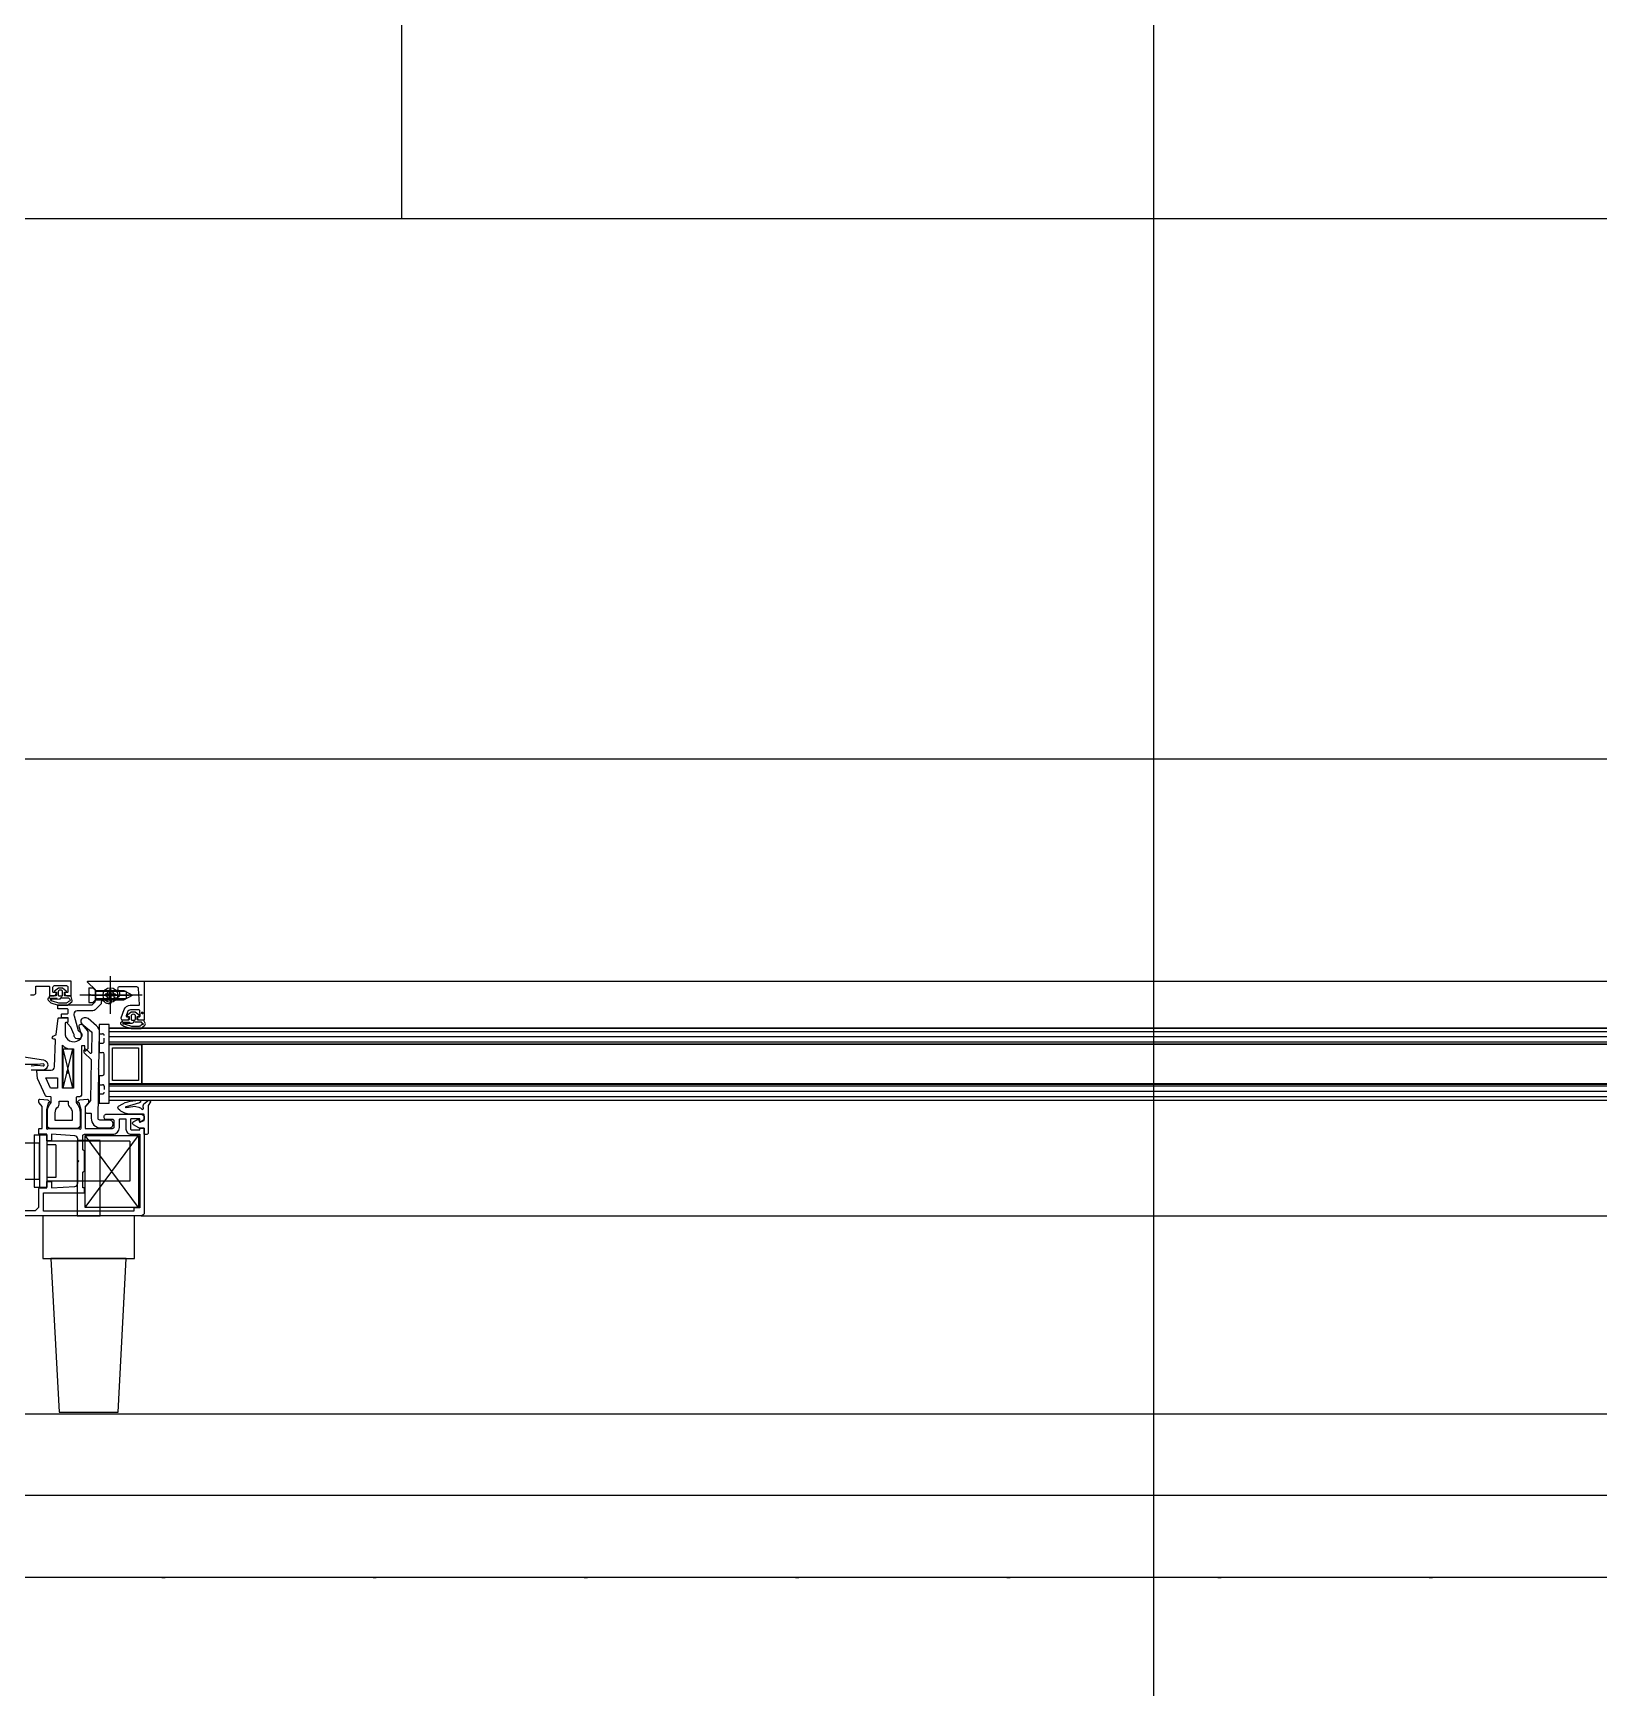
# Model space of a CAD drawing. Header units: inches. Extents: x 21 to 32698, y 13 to 3712.
# Drawn here: x 5340 to 5387.8, y 2553.7 to 2604.3 of the extents above; entities that cross this region are included whole.
import ezdxf

# ---------------------------------------------------------------- set-up
doc = ezdxf.new("R2010")
doc.units = ezdxf.units.IN
doc.header["$MEASUREMENT"] = 0
doc.set_wipeout_variables(frame=1)
for name, pattern in [('ACANSTGB', [0.354331, 0.15748, -0.03937, 0.03937, -0.03937, 0.03937, -0.03937]), ('AM_ISO08W050', [18, 12, -1.5, 3, -1.5]), ('AM_ISO08W050x2', [9, 6, -0.75, 1.5, -0.75]), ('DOT', [6.35, 0, -6.35]), ('IMPORT-HIDDEN2', [47.625, 31.75, -15.875])]:
    doc.linetypes.add(name, pattern=pattern)
for name, color, linetype, lineweight in [('Z_MİM_-KM-BEAM-RAY', 8, 'DOT', 25), ('Z_MİM_-KM-GLAZ', 8, 'Continuous', 25), ('Z_MİM_-KM-GLAZ-1', 8, 'Continuous', 25), ('Z_MİM_-KM-GLAZ-CURT', 8, 'Continuous', 25), ('Z_MİM_-KM-GLAZ-IDEN', 8, 'Continuous', 25), ('Z_MİM_-KM-IZO-THERMAL', 8, 'Continuous', 25), ('Z_MİM_-KM-IZO-THERMAL-ROCKWOOL', 8, 'BATTING', 25), ('Z_MİM_-KM-PAINT', 8, 'Continuous', 25), ('Z_MİM_-KM-PATTERN-00', 8, 'Continuous', 25), ('Z_MİM_-KM-PAVEMENT', 8, 'Continuous', 25), ('Z_MİM_-KM-RAY-1', 8, 'IMPORT-HIDDEN2', 25), ('Z_MİM_-KM-STRS', 8, 'Continuous', 25), ('Z_MİM_-KM-WALL-PL', 8, 'Continuous', 25), ('Z_MİM_-KM-WALL-PLASTER', 8, 'Continuous', 25), ('Z_MİM_aksesuar_k', 8, 'Continuous', 25), ('Z_MİM_AM_4N', 8, 'Continuous', 25), ('Z_MİM_AM_7N', 8, 'AM_ISO08W050', 25), ('Z_MİM_fitiller_k', 8, 'Continuous', 25), ('Z_MİM_hatch_k', 8, 'Continuous', 25), ('Z_MİM_PROFIL', 8, 'Continuous', 25), ('Z_MİM_yazı_numara_k', 8, 'Continuous', 25)]:
    doc.layers.add(name, color=color, linetype=linetype, lineweight=lineweight)
doc.linetypes.add('BATTING', pattern='A,0.00254,-2.54,[134,ltypeshp.shx,S=2.54,R=0,X=-2.54,Y=0],-5.08,[134,ltypeshp.shx,S=2.54,R=180,X=2.54,Y=0],-2.54', length=10.16254)

# ---------------------------------------------------------------- blocks, each defined once
blk = doc.blocks.new('TRETUVAR')
at = {"layer": 'Z_MİM_-KM-PATTERN-00'}
h = blk.add_hatch(dxfattribs=at)
h.set_pattern_fill('AR-B816', color=256, scale=0.3, angle=90)
h.set_pattern_definition([(90, (21322.77, 490.03), (-60.96, 4e-15), []), (180, (21322.77, 490.03), (-60.96, -60.96), [60.96, -60.96])])
h.paths.add_polyline_path([(22632.772, 2700.032), (19252.772, 2700.032), (19252.772, 2750.032), (19097.772, 2750.032), (19097.772, 2610.032), (22542.772, 2610.032), (22542.772, 2080.13), (22697.772, 2080.13), (22697.772, 1460.13), (22542.772, 1460.13), (22542.772, 980.032), (21222.771, 980.032), (21222.771, 590.032), (20152.772, 590.032), (20152.772, 980.032), (19012.772, 980.032), (19012.775, 1635.031), (18722.771, 1635.031), (18722.772, 2610.032), (18807.772, 2610.032), (18807.772, 2750.032), (18632.772, 2750.032), (18632.771, 1545.031), (18922.774, 1545.031), (18922.771, 890.032), (19882.772, 890.032), (19882.772, 665.017), (20022.751, 665.033), (20022.77, 490.032), (21322.771, 490.032), (21322.771, 890.032), (22632.772, 890.032), (22632.772, 1220.13), (22797.772, 1220.13), (22797.772, 2180.13), (22632.772, 2180.13)])
h.paths.add_polyline_path([(19082.772, 2750.032), (18822.772, 2750.032), (18822.772, 2610.032), (19082.772, 2610.032)], flags=16)
at = {"layer": 'Z_MİM_-KM-PAVEMENT'}
blk.add_lwpolyline([(22542.772, 1460.13), (22542.772, 980.032), (21222.771, 980.032), (21222.771, 590.032), (20152.772, 590.032), (20152.772, 980.032), (19012.772, 980.032), (19012.775, 1635.031), (18722.771, 1635.031), (18722.772, 2610.032), (22542.772, 2610.032), (22542.772, 2080.13), (22697.772, 2080.13), (22697.772, 1460.13)], close=True, dxfattribs=at)
blk = doc.blocks.new('*U184')
blk.add_wipeout([(-15, 16.5), (70, 16.5), (70, -25), (-15, -25)])
at = {"layer": 'Z_MİM_yazı_numara_k'}
h = blk.add_hatch(dxfattribs=at)
h.set_pattern_fill('LINE', color=256, scale=0.0375, angle=225, style=0)
h.set_pattern_definition([(225, (57.935894, -4.7030263), (0.00331456304, -0.00331456304), [])])
edge = h.paths.add_edge_path()
edge.add_arc((-3.387, -7.761), 0.0271, 0, 360)
h = blk.add_hatch(dxfattribs=at)
h.set_pattern_fill('LINE', color=256, scale=0.0375, angle=225, style=0)
h.set_pattern_definition([(225, (60.215724, -6.508092), (0.00331456304, -0.00331456304), [])])
edge = h.paths.add_edge_path()
edge.add_arc((-5.667, -9.566), 0.0271, 0, 360)
for p, q in [((-5.021, -6.989), (-4.901, -6.989)), ((-5.021, -6.989), (-5.021, -7.439)), ((-4.821, -7.069), (-4.901, -6.989)), ((-4.821, -7.069), (-3.951, -7.069)), ((-4.821, -7.069), (-4.821, -7.359)), ((-4.338, -7.054), (-4.389, -7.054)), ((-4.389, -7.189), (-4.389, -7.054)), ((-4.338, -7.189), (-4.338, -7.054)), ((-3.951, -7.069), (-3.691, -7.214)), ((-4.937, -7.214), (-5.021, -7.189)), ((-4.937, -7.214), (-5.021, -7.24)), ((-5.021, -7.439), (-4.901, -7.439)), ((-4.821, -7.359), (-4.901, -7.439)), ((-4.821, -7.359), (-3.951, -7.359)), ((-4.523, -7.189), (-4.523, -7.24)), ((-4.389, -7.189), (-4.523, -7.189)), ((-4.389, -7.24), (-4.523, -7.24)), ((-4.389, -7.374), (-4.389, -7.24)), ((-4.338, -7.374), (-4.389, -7.374)), ((-4.203, -7.189), (-4.338, -7.189)), ((-4.338, -7.374), (-4.338, -7.24)), ((-4.203, -7.24), (-4.338, -7.24)), ((-4.203, -7.189), (-4.203, -7.24)), ((-3.951, -7.359), (-3.691, -7.214)), ((-4.701, -8.964), (-4.601, -8.964)), ((-4.551, -9.614), (-4.551, -9.014)), ((-4.701, -9.664), (-4.601, -9.664))]:
    blk.add_line(p, q)
at = {"linetype": 'ACANSTGB', "ltscale": 0.01}
for p, q in [((-4.701, -8.399), (-4.601, -8.399)), ((-4.551, -8.629), (-4.551, -8.449)), ((-4.701, -8.679), (-4.601, -8.679)), ((-4.701, -9.949), (-4.601, -9.949)), ((-4.551, -9.999), (-4.551, -10.179)), ((-4.701, -10.229), (-4.601, -10.229))]:
    blk.add_line(p, q, dxfattribs=at)
blk.add_lwpolyline([(-4.701, -9.664), (-4.701, -10.514), (-4.401, -10.514), (-4.401, -8.114), (-4.701, -8.114), (-4.701, -8.964)])
blk.add_circle((-4.363, -7.214), 0.225)
for centre, start, end in [((-4.601, -8.449), 0, 90), ((-4.601, -8.629), 270, 0), ((-4.601, -9.999), 0, 90), ((-4.601, -10.179), 270, 0)]:
    blk.add_arc(centre, 0.05, start, end, dxfattribs=at)
for centre, start, end in [((-4.601, -9.014), 0, 90), ((-4.601, -9.614), 270, 0)]:
    blk.add_arc(centre, 0.05, start, end)
at = {"layer": 'Z_MİM_-KM-GLAZ-1'}
for p, q in [((-3.356, -6.784), (58.428, -6.784)), ((-3.428, -13.954), (58.428, -13.954))]:
    blk.add_line(p, q, dxfattribs=at)
at = {"layer": 'Z_MİM_-KM-GLAZ-CURT'}
for points in [[(70, 15), (70, 16.5), (-15, 16.5), (-15, 15)], [(70, -22.5), (70, -25), (-15, -25), (-15, -22.5)]]:
    blk.add_lwpolyline(points, dxfattribs=at)
at = {"layer": 'Z_MİM_-KM-GLAZ-IDEN', "ltscale": 1.5}
blk.add_line((27.5, -37.022), (27.5, 70.022), dxfattribs=at)
at = {"layer": 'Z_MİM_-KM-RAY-1', "ltscale": 0.15}
for points in [[(-15, 0), (70, 0)], [(-15, -20), (70, -20)]]:
    blk.add_lwpolyline(points, dxfattribs=at)
at = {"layer": 'Z_MİM_aksesuar_k'}
for p, q in [((55.228, -8.224), (-4.401, -8.224)), ((-4.401, -8.224), (55.228, -8.224)), ((-4.401, -10.424), (-4.401, -8.224)), ((55.228, -8.333), (-4.401, -8.333)), ((55.228, -8.491), (-4.401, -8.491)), ((-5.808, -10.054), (-5.508, -8.854)), ((-5.508, -10.054), (-5.808, -8.854)), ((55.228, -8.65), (-4.401, -8.65)), ((55.228, -8.709), (-4.401, -8.709)), ((55.228, -8.724), (-4.401, -8.724)), ((-3.405, -9.924), (-3.405, -8.724)), ((55.228, -9.924), (-4.401, -9.924)), ((55.228, -9.94), (-4.401, -9.94)), ((55.228, -9.999), (-4.401, -9.999)), ((55.228, -10.157), (-4.401, -10.157)), ((55.228, -10.316), (-4.401, -10.316)), ((-4.401, -10.424), (55.228, -10.424)), ((-5.132, -13.701), (-3.502, -11.501)), ((-3.502, -13.701), (-5.132, -11.501))]:
    blk.add_line(p, q, dxfattribs=at)
for points in [[(-5.808, -8.854), (-5.508, -8.854), (-5.508, -10.054), (-5.808, -10.054)], [(-3.405, -9.924), (-4.401, -9.924), (-4.401, -8.724), (-3.405, -8.724)], [(-3.505, -9.824), (-4.301, -9.824), (-4.301, -8.824), (-3.505, -8.824)], [(-3.502, -13.701), (-5.132, -13.701), (-5.132, -11.501), (-3.502, -11.501)], [(-4.678, -11.654), (-5.378, -11.654), (-5.378, -13.954), (-4.678, -13.954)]]:
    blk.add_lwpolyline(points, close=True, dxfattribs=at)
at = {"layer": 'Z_MİM_AM_4N'}
for p, q in [((-3.886, -7.105), (-4.821, -7.105)), ((-3.886, -7.323), (-4.821, -7.323)), ((-3.886, -7.105), (-3.886, -7.323))]:
    blk.add_line(p, q, dxfattribs=at)
at = {"layer": 'Z_MİM_AM_7N', "linetype": 'AM_ISO08W050x2'}
for p, q in [((-4.363, -7.789), (-4.363, -6.639)), ((-3.391, -7.214), (-5.291, -7.214)), ((-4.938, -7.214), (-3.788, -7.214))]:
    blk.add_line(p, q, dxfattribs=at)
at = {"layer": 'Z_MİM_fitiller_k'}
for p, q in [((-6.688, -11.484), (-6.528, -11.484)), ((-6.688, -11.484), (-6.688, -13.084)), ((-6.528, -11.484), (-6.528, -13.084)), ((-6.528, -11.484), (-6.308, -11.484)), ((-6.308, -11.484), (-6.308, -13.084)), ((-3.768, -11.674), (-6.308, -11.674)), ((-6.028, -11.784), (-6.308, -11.784)), ((-6.028, -11.784), (-6.028, -12.784)), ((-3.768, -11.674), (-3.768, -12.894)), ((-6.688, -13.084), (-6.528, -13.084)), ((-6.688, -13.084), (-6.528, -13.084)), ((-6.688, -13.084), (-6.528, -13.084)), ((-6.528, -13.084), (-6.308, -13.084)), ((-6.528, -13.084), (-6.308, -13.084)), ((-6.528, -13.084), (-6.308, -13.084)), ((-6.028, -12.784), (-6.308, -12.784)), ((-3.768, -12.894), (-6.308, -12.894))]:
    blk.add_line(p, q, dxfattribs=at)
for points in [[(-5.763, -7.217), (-5.763, -7.127), (-5.723, -7.127, 0.715976), (-5.711, -7.091), (-5.827, -7.001, 0.165518), (-5.839, -6.997), (-5.936, -6.997, 0.165518), (-5.948, -7.001), (-6.065, -7.091, 0.715976), (-6.053, -7.127), (-6.013, -7.127), (-6.013, -7.217, -0.414214), (-6.033, -7.237), (-6.213, -7.237, 0.414214), (-6.233, -7.257, 0.414214), (-6.183, -7.307), (-6.007, -7.303, -0.117448), (-5.991, -7.307, -0.400605), (-6.01, -7.315, -0.053856), (-6.039, -7.314, 0.000634), (-6.04, -7.314), (-6.236, -7.304, 0.770223), (-6.262, -7.366), (-6.183, -7.449), (-5.961, -7.523), (-5.668, -7.521), (-5.544, -7.418, 0.218314), (-5.526, -7.38), (-5.563, -7.257, 0.414214), (-5.583, -7.237), (-5.743, -7.237, -0.414214)], [(-5.861, -7.066, 0.292354), (-5.915, -7.066), (-5.944, -7.084, 0.255859), (-5.953, -7.101), (-5.953, -7.217, 0.414214), (-5.933, -7.237), (-5.843, -7.237, 0.414214), (-5.823, -7.217), (-5.823, -7.101, 0.255859), (-5.832, -7.084)], [(-6.188, -7.358), (-6.143, -7.384), (-5.949, -7.453), (-5.713, -7.451, 0.177462), (-5.681, -7.439), (-5.664, -7.425, -0.076022), (-5.596, -7.386, 0.346278), (-5.585, -7.362, -0.000523), (-5.585, -7.362, -0.025659), (-5.596, -7.351), (-5.633, -7.307), (-5.813, -7.307, -0.196262), (-5.848, -7.293, 0.664495), (-5.882, -7.307), (-5.882, -7.328, -0.376032), (-5.929, -7.335), (-6.15, -7.345, -0.219372), (-6.171, -7.339, 1.523096)], [(-3.541, -7.954), (-3.541, -7.864), (-3.501, -7.864, 0.715976), (-3.489, -7.828), (-3.606, -7.739, 0.165518), (-3.618, -7.734), (-3.715, -7.734, 0.165518), (-3.727, -7.739), (-3.843, -7.828, 0.715976), (-3.831, -7.864), (-3.791, -7.864), (-3.791, -7.954, -0.414214), (-3.811, -7.974), (-3.991, -7.974, 0.414214), (-4.011, -7.994, 0.423058), (-3.961, -8.044), (-3.8, -8.044, 0.196262), (-3.781, -8.041, -0.661044), (-3.789, -8.055, 0.148078), (-3.818, -8.052, 0.000634), (-3.818, -8.052), (-4.014, -8.041, 0.770223), (-4.041, -8.103), (-3.948, -8.159), (-3.726, -8.232), (-3.434, -8.23), (-3.309, -8.128, 0.218314), (-3.292, -8.09), (-3.341, -7.994, 0.414214), (-3.361, -7.974), (-3.521, -7.974, -0.414214)], [(-3.966, -8.093), (-3.915, -8.101), (-3.715, -8.162), (-3.478, -8.16, 0.177462), (-3.446, -8.148), (-3.43, -8.134, -0.203511), (-3.363, -8.103, 0.732657), (-3.357, -8.095, 0.410363), (-3.364, -8.09, 0.416483), (-3.372, -8.087), (-3.411, -8.044), (-3.592, -8.044, -0.196262), (-3.627, -8.03, 0.664495), (-3.661, -8.044), (-3.669, -8.058, -0.219093), (-3.743, -8.078), (-3.906, -8.076, -0.13878), (-3.965, -8.071, 1.356329)], [(-3.639, -7.803, 0.292354), (-3.693, -7.803), (-3.722, -7.822, 0.255859), (-3.731, -7.839), (-3.731, -7.954, 0.414214), (-3.711, -7.974), (-3.621, -7.974, 0.414214), (-3.601, -7.954), (-3.601, -7.839, 0.255859), (-3.61, -7.822)], [(-3.208, -11.414, -0.414214), (-3.268, -11.474), (-3.308, -11.474, -0.414214), (-3.328, -11.454), (-3.328, -11.274), (-3.482, -11.274, -0.131652), (-3.492, -11.272), (-3.655, -11.178, -0.604052), (-3.65, -11.072), (-3.527, -11.013, -0.442426), (-3.499, -11.024), (-3.477, -11.087, 0.440011), (-3.449, -11.098), (-3.339, -11.047, 0.291473), (-3.328, -11.029), (-3.328, -10.874, 0.414214), (-3.348, -10.854), (-3.774, -10.854, -0.046127), (-3.793, -10.853, -0.130851), (-4.113, -10.7, -0.464272), (-4.113, -10.608), (-3.979, -10.532, -0.11389), (-3.678, -10.44), (-3.481, -10.426, -0.916331), (-3.469, -10.505), (-3.885, -10.629, 2.027799), (-3.881, -10.649), (-3.674, -10.612, -0.109518), (-3.588, -10.616), (-3.496, -10.64, -0.136845), (-3.404, -10.695, 0.776158), (-3.353, -10.667, -0.177279), (-3.341, -10.53), (-3.201, -10.427, -0.088217), (-3.195, -10.424), (-3.184, -10.424, -0.033998), (-3.182, -10.425), (-3.144, -10.442, -0.452425), (-3.135, -10.47), (-3.208, -10.59)]]:
    blk.add_lwpolyline(points, format="xyb", close=True, dxfattribs=at)
for points in [[(-6.779, -9.377), (-6.589, -9.357), (-6.414, -9.375, 1.05449), (-6.408, -9.316), (-6.589, -9.334, -0.026186), (-6.61, -9.336), (-7.558, -9.336, 0.414214)], [(-7.609, -9.007), (-6.407, -9.192, -0.938467), (-6.432, -9.504), (-6.779, -9.504, -1)]]:
    blk.add_lwpolyline(points, format="xyb", dxfattribs=at)
for points in [[(-7.428, -11.734), (-7.428, -12.834), (-6.528, -12.834), (-6.528, -11.734)], [(-6.428, -13.954), (-6.428, -15.254), (-3.628, -15.254), (-3.628, -13.954)], [(-6.178, -15.254), (-5.928, -19.954), (-4.128, -19.954), (-3.878, -15.254)]]:
    blk.add_lwpolyline(points, close=True, dxfattribs=at)
at = {"layer": 'Z_MİM_hatch_k'}
for points in [[(-5.389, -10.324, 0.388879), (-5.408, -10.344), (-5.408, -10.482, 0.175046), (-5.403, -10.495, -0.175046), (-5.288, -10.814), (-5.288, -11.184, -0.414214), (-5.388, -11.284), (-6.188, -11.284, -0.414214), (-6.288, -11.184), (-6.288, -10.814, -0.175046), (-6.172, -10.495, 0.175046), (-6.168, -10.482), (-6.168, -10.344, 0.388879), (-6.186, -10.324), (-6.303, -10.314, -0.267949), (-6.344, -10.286), (-6.59, -9.758), (-6.606, -9.526, -0.434812), (-6.586, -9.504), (-6.168, -9.504, 0.414214), (-6.068, -9.404), (-6.039, -8.587, 0.450467), (-6.059, -8.564), (-6.089, -8.564, -0.791418), (-6.112, -8.47), (-6.029, -8.428, 0.251345), (-6.018, -8.413), (-5.958, -7.922, -0.378866), (-5.938, -7.904), (-5.708, -7.904, -0.414214), (-5.658, -7.954), (-5.658, -8.004, -0.414214), (-5.708, -8.054), (-5.728, -8.054, 0.414214), (-5.748, -8.074), (-5.748, -8.407, 0.052578), (-5.745, -8.428, 0.641753), (-5.268, -8.535, 0.163753), (-5.248, -8.474), (-5.248, -8.436, 0.07045), (-5.25, -8.422), (-5.319, -8.181, -0.810647), (-5.216, -8.126), (-5.071, -8.298, -0.176327), (-5.048, -8.362), (-5.048, -8.832, -0.198912), (-5.062, -8.867), (-5.114, -8.919, -0.668179), (-5.148, -8.904), (-5.148, -8.764), (-5.248, -8.764), (-5.248, -10.266, -0.388879), (-5.293, -10.316)], [(-5.645, -8.854), (-5.488, -8.854), (-5.488, -10.054), (-5.828, -10.054), (-5.828, -8.746, 0.105295)], [(-5.648, -10.454), (-5.648, -10.546, 0.213422), (-5.614, -10.621, -0.213422), (-5.528, -10.814), (-5.528, -11.044), (-6.048, -11.044), (-6.048, -10.814, -0.213422), (-5.961, -10.621, 0.213422), (-5.928, -10.546), (-5.928, -10.454)], [(-3.888, -11.304, 0.414214), (-3.728, -11.464), (-3.468, -11.464), (-3.468, -13.714), (-3.648, -13.714), (-3.648, -13.814), (-6.408, -13.814), (-6.408, -13.254), (-5.208, -13.254), (-5.158, -13.254), (-5.158, -13.104), (-5.208, -13.104), (-5.208, -12.624), (-5.158, -12.584), (-5.158, -11.984), (-5.208, -11.944), (-5.208, -11.514, -0.414214), (-5.158, -11.464), (-4.298, -11.464, 0.414214), (-4.088, -11.254), (-4.088, -11.014, -0.414214), (-4.068, -10.994), (-3.888, -10.994)], [(-5.208, -11.514, -0.414214), (-5.158, -11.464), (-4.298, -11.464, 0.414214), (-4.088, -11.254), (-4.088, -11.014, -0.414214), (-4.068, -10.994), (-3.888, -10.994), (-3.888, -11.304, 0.414214), (-3.728, -11.464), (-3.468, -11.464), (-3.468, -13.714), (-3.648, -13.714), (-3.648, -13.814), (-6.408, -13.814), (-6.408, -13.254), (-5.208, -13.254), (-5.158, -13.254), (-5.158, -13.104), (-5.208, -13.104), (-5.208, -12.624), (-5.158, -12.584), (-5.158, -11.984), (-5.208, -11.944)], [(-3.888, -11.304, 0.414214), (-3.728, -11.464), (-3.468, -11.464), (-3.468, -13.714), (-3.648, -13.714), (-3.648, -13.814), (-6.408, -13.814), (-6.408, -13.254), (-5.208, -13.254), (-5.158, -13.254), (-5.158, -13.104), (-5.208, -13.104), (-5.208, -12.624), (-5.158, -12.584), (-5.158, -11.984), (-5.208, -11.944), (-5.208, -11.514, -0.414214), (-5.158, -11.464), (-4.298, -11.464, 0.414214), (-4.088, -11.254), (-4.088, -11.014, -0.414214), (-4.068, -10.994), (-3.888, -10.994)]]:
    blk.add_lwpolyline(points, format="xyb", close=True, dxfattribs=at)
for points in [[(-4.948, -10.974, 0.419335), (-4.658, -11.269), (-4.398, -11.269, 1), (-4.398, -11.029), (-4.688, -11.029, -0.419335), (-4.738, -10.979), (-4.712, -9.499, 0.198912), (-4.718, -9.485), (-4.733, -9.469), (-4.717, -9.454, 0.198912), (-4.711, -9.44), (-4.692, -8.351, 0.226277), (-4.785, -8.148), (-5.041, -7.933, 0.176327), (-5.105, -7.909), (-5.167, -7.909, 0.700208), (-5.232, -8.086), (-4.939, -8.332, -0.226277), (-4.932, -8.347), (-4.943, -8.974, -0.661886), (-4.977, -8.988), (-5.078, -8.887, 1), (-5.163, -8.972), (-4.953, -9.182, -0.203452), (-4.947, -9.197), (-4.968, -10.421, -0.170958), (-4.973, -10.434), (-5.116, -10.605, 0.175452), (-5.128, -10.637), (-5.128, -10.769, 0.414214), (-5.078, -10.819), (-4.968, -10.819, -0.414214), (-4.948, -10.839), (-4.948, -10.989)], [(-7.678, -13.794), (-6.664, -13.794, 0.200592), (-6.635, -13.782), (-6.548, -13.694), (-6.548, -13.124, -0.414214), (-6.528, -13.104), (-6.308, -13.104), (-6.308, -12.904), (-6.158, -12.904), (-6.158, -13.104), (-5.451, -13.06, 0.396047), (-5.358, -12.96), (-5.358, -12.314), (-5.328, -12.284), (-5.358, -12.254), (-5.358, -11.608, 0.396047), (-5.451, -11.509), (-6.158, -11.464), (-6.158, -11.664), (-6.308, -11.664), (-6.308, -11.464), (-6.528, -11.464, -0.414214), (-6.548, -11.444), (-6.548, -11.304, -0.414214), (-6.528, -11.284), (-6.448, -11.284), (-6.448, -10.614), (-6.541, -10.503, -0.175452), (-6.548, -10.484), (-6.548, -10.424, -0.440011), (-6.515, -10.395), (-6.275, -10.416, -0.176327), (-6.262, -10.421), (-6.223, -10.46, -0.573146), (-6.232, -10.494), (-6.261, -10.501), (-6.318, -10.714), (-6.318, -11.274, 0.843039), (-6.259, -11.284), (-5.316, -11.284, 0.843039), (-5.258, -11.274), (-5.258, -10.714), (-5.315, -10.501), (-5.343, -10.494, -0.573146), (-5.352, -10.46), (-5.313, -10.421, -0.176327), (-5.301, -10.416), (-5.06, -10.395, -0.440011), (-5.028, -10.424), (-5.028, -10.484, -0.175452), (-5.035, -10.503), (-5.128, -10.614), (-5.128, -11.284), (-4.298, -11.284, 0.414214), (-4.248, -11.234), (-4.248, -11.064, 0.414214), (-4.298, -11.014), (-4.498, -11.014, -0.414214), (-4.548, -10.964), (-4.548, -10.904, -0.414214), (-4.498, -10.854), (-3.428, -10.854, -0.414214), (-3.328, -10.954), (-3.328, -11.007, -0.267949), (-3.338, -11.024), (-3.438, -11.082, -0.57735), (-3.468, -11.064), (-3.468, -10.994), (-3.728, -10.994, 0.414214), (-3.748, -11.014), (-3.748, -11.304, 0.414214), (-3.728, -11.324), (-3.468, -11.324), (-3.468, -11.294, -0.414214), (-3.448, -11.274), (-3.348, -11.274, -0.414214), (-3.328, -11.294), (-3.328, -13.854, -0.414214), (-3.428, -13.954), (-8.338, -13.954, -0.414214)]]:
    blk.add_lwpolyline(points, format="xyb", dxfattribs=at)
blk.add_lwpolyline([(-6.331, -9.744), (-5.978, -9.744), (-5.978, -10.054), (-6.187, -10.054)], close=True, dxfattribs=at)
at = {"layer": 'Z_MİM_PROFIL'}
for points in [[(-6.798, -7.204), (-6.698, -7.204, 0.414214), (-6.638, -7.144), (-6.638, -6.944), (-6.238, -6.944, -0.414214), (-6.218, -6.964), (-6.218, -7.234), (-6.081, -7.234, 0.312902), (-6.034, -7.202), (-6.019, -7.161, 0.523343), (-6.038, -7.134), (-6.098, -7.134, -0.414214), (-6.118, -7.114), (-6.118, -6.974, -0.414214), (-6.068, -6.924), (-5.708, -6.924, -0.414214), (-5.658, -6.974), (-5.658, -7.114, -0.414214), (-5.678, -7.134), (-5.738, -7.134, 0.523343), (-5.756, -7.161), (-5.741, -7.202, 0.312902), (-5.694, -7.234), (-5.558, -7.234), (-5.558, -6.804, 0.414214), (-5.578, -6.784), (-10.338, -6.784, 0.414214)], [(-5.656, -7.654, 0.414243), (-5.676, -7.634), (-5.951, -7.634, -0.414214), (-5.971, -7.614), (-5.971, -7.534, -0.414214), (-5.951, -7.514), (-4.943, -7.514, 0.198912), (-4.921, -7.506), (-4.83, -7.414, 0.198912), (-4.821, -7.393), (-4.821, -7.236), (-4.8, -7.214), (-4.821, -7.193), (-4.821, -7.055), (-5.057, -6.819, -0.668179), (-5.043, -6.784), (-3.356, -6.784, -0.414214), (-3.336, -6.804), (-3.336, -7.974), (-3.473, -7.974, -0.312902), (-3.52, -7.942), (-3.535, -7.901, -0.523343), (-3.516, -7.874), (-3.477, -7.874, 0.429634), (-3.457, -7.853), (-3.465, -7.683, 0.39896), (-3.485, -7.664), (-3.747, -7.664, 0.315299), (-3.841, -7.73), (-3.883, -7.848, 0.520567), (-3.865, -7.874), (-3.816, -7.874, -0.523343), (-3.797, -7.901), (-3.812, -7.942, -0.312902), (-3.859, -7.974), (-3.986, -7.974, -0.520567), (-4.033, -7.907), (-3.941, -7.656, -0.315299), (-3.754, -7.524), (-3.495, -7.524, 0.429634), (-3.475, -7.503), (-3.501, -7.012, 0.39896), (-3.551, -6.964), (-4.094, -6.964, 0.616747), (-4.135, -7.044, -0.084286), (-4.091, -7.129, -0.076003), (-4.089, -7.144), (-4.089, -7.194, -0.435803), (-4.189, -7.302), (-4.21, -7.302, -0.504927), (-4.249, -7.25, 2.811597), (-4.375, -7.334, -0.341999), (-4.339, -7.367), (-4.335, -7.39, -0.544205), (-4.435, -7.48, -0.148354), (-4.571, -7.395, 0.693564), (-4.641, -7.421), (-4.641, -7.438, -0.198912), (-4.67, -7.509), (-4.826, -7.665, -0.198942), (-4.897, -7.694), (-5.376, -7.694, 0.414217), (-5.476, -7.794), (-5.476, -7.817, 0.069924), (-5.472, -7.844), (-5.344, -8.292, 0.253074), (-5.317, -8.32, -2.106031), (-5.472, -8.423, 0.125416), (-5.475, -8.403), (-5.566, -8.19), (-5.672, -8.083, -0.414214), (-5.672, -8.055), (-5.662, -8.045, 0.198912), (-5.656, -8.031), (-5.656, -7.904), (-5.836, -7.904, -0.41418), (-5.856, -7.884), (-5.856, -7.804, -0.414214), (-5.836, -7.784), (-5.676, -7.784, 0.414214), (-5.656, -7.764), (-5.656, -7.653)]]:
    blk.add_lwpolyline(points, format="xyb", dxfattribs=at)
at = {"layer": 'Z_MİM_yazı_numara_k'}
for centre in [(-3.387, -7.761), (-5.667, -9.566)]:
    blk.add_circle(centre, 0.0271, dxfattribs=at)
blk = doc.blocks.new('-KM_Kiriş İzi_ZK')
at = {"layer": 'Z_MİM_-KM-BEAM-RAY'}
for p, q in [((1980, 1600.001), (2679.999, 1600.001)), ((1980, 1575.001), (2679.999, 1575.001))]:
    blk.add_line(p, q, dxfattribs=at)

msp = doc.modelspace()

# ---------------------------------------------------------------- linework, layer by layer
at = {"layer": 'Z_MİM_-KM-IZO-THERMAL'}
msp.add_lwpolyline([(4654.257, 1293.058), (4654.257, 969.583), (3319.258, 969.583), (3319.258, 1624.583), (3029.258, 1624.583), (3029.258, 2594.584), (6844.258, 2594.584), (6844.258, 969.583), (5329.257, 969.583), (5329.257, 1293.058)], dxfattribs=at)
at = {"layer": 'Z_MİM_-KM-IZO-THERMAL-ROCKWOOL', "ltscale": 0.45}
msp.add_lwpolyline([(4649.257, 1293.058), (4649.257, 974.583), (3324.258, 974.583), (3324.258, 1629.583), (3034.258, 1629.583), (3034.258, 2589.584), (6839.258, 2589.584), (6839.258, 974.583), (5334.257, 974.583), (5334.257, 1293.058)], dxfattribs=at)
at = {"layer": 'Z_MİM_-KM-PAINT'}
msp.add_lwpolyline([(4657.257, 1293.058), (4657.257, 966.583), (3316.258, 966.583), (3316.258, 1621.583), (3026.258, 1621.583), (3026.258, 2597.584), (6847.258, 2597.584), (6847.258, 966.583), (5326.257, 966.583), (5326.257, 1293.058)], dxfattribs=at)
at = {"layer": 'Z_MİM_-KM-WALL-PLASTER'}
for points in [[(4656.757, 1293.058), (4656.757, 967.083), (3316.758, 967.083), (3316.758, 1622.083), (3026.758, 1622.083), (3026.758, 2597.084), (6846.758, 2597.084), (6846.758, 967.083), (5326.757, 967.083), (5326.757, 1293.058)], [(4644.257, 1293.058), (4644.257, 979.583), (3329.258, 979.583), (3329.258, 1634.583), (3039.258, 1634.583), (3039.258, 2584.584), (6834.258, 2584.584), (6834.258, 979.583), (5339.257, 979.583), (5339.257, 1293.058)]]:
    msp.add_lwpolyline(points, dxfattribs=at)

# ---------------------------------------------------------------- block references
at = {"layer": 'Z_MİM_-KM-STRS'}
msp.add_blockref('TRETUVAR', (-15696.014, -12.949), dxfattribs=at)

# ---------------------------------------------------------------- next in the draw order: block references
at = {"layer": 'Z_MİM_-KM-GLAZ', "ltscale": 1.5}
msp.add_blockref('*U184', (5346.757, 2582.084), dxfattribs=at)

# ---------------------------------------------------------------- next in the draw order: linework, layer by layer
at = {"layer": 'Z_MİM_-KM-WALL-PL'}
for points in [[(4641.757, 982.083), (3331.758, 982.083), (3331.758, 1637.083), (3041.758, 1637.083), (3041.758, 2582.084), (6831.758, 2582.084), (6831.758, 982.083), (5341.758, 982.083)], [(5311.757, 2562.084), (6011.756, 2562.084)]]:
    msp.add_lwpolyline(points, dxfattribs=at)
at = {"layer": 'Z_MİM_-KM-WALL-PLASTER'}
msp.add_lwpolyline([(5424.256, 2559.584), (5314.257, 2559.584), (5314.257, 2429.584), (5304.214, 2429.584), (5304.214, 2359.583), (5424.256, 2359.583)], close=True, dxfattribs=at)

# ---------------------------------------------------------------- next in the draw order: block references
at = {"layer": 'Z_MİM_-KM-BEAM-RAY'}
msp.add_blockref('-KM_Kiriş İzi_ZK', (3331.714, 982.083), dxfattribs=at)

doc.saveas('drawing.dxf')
